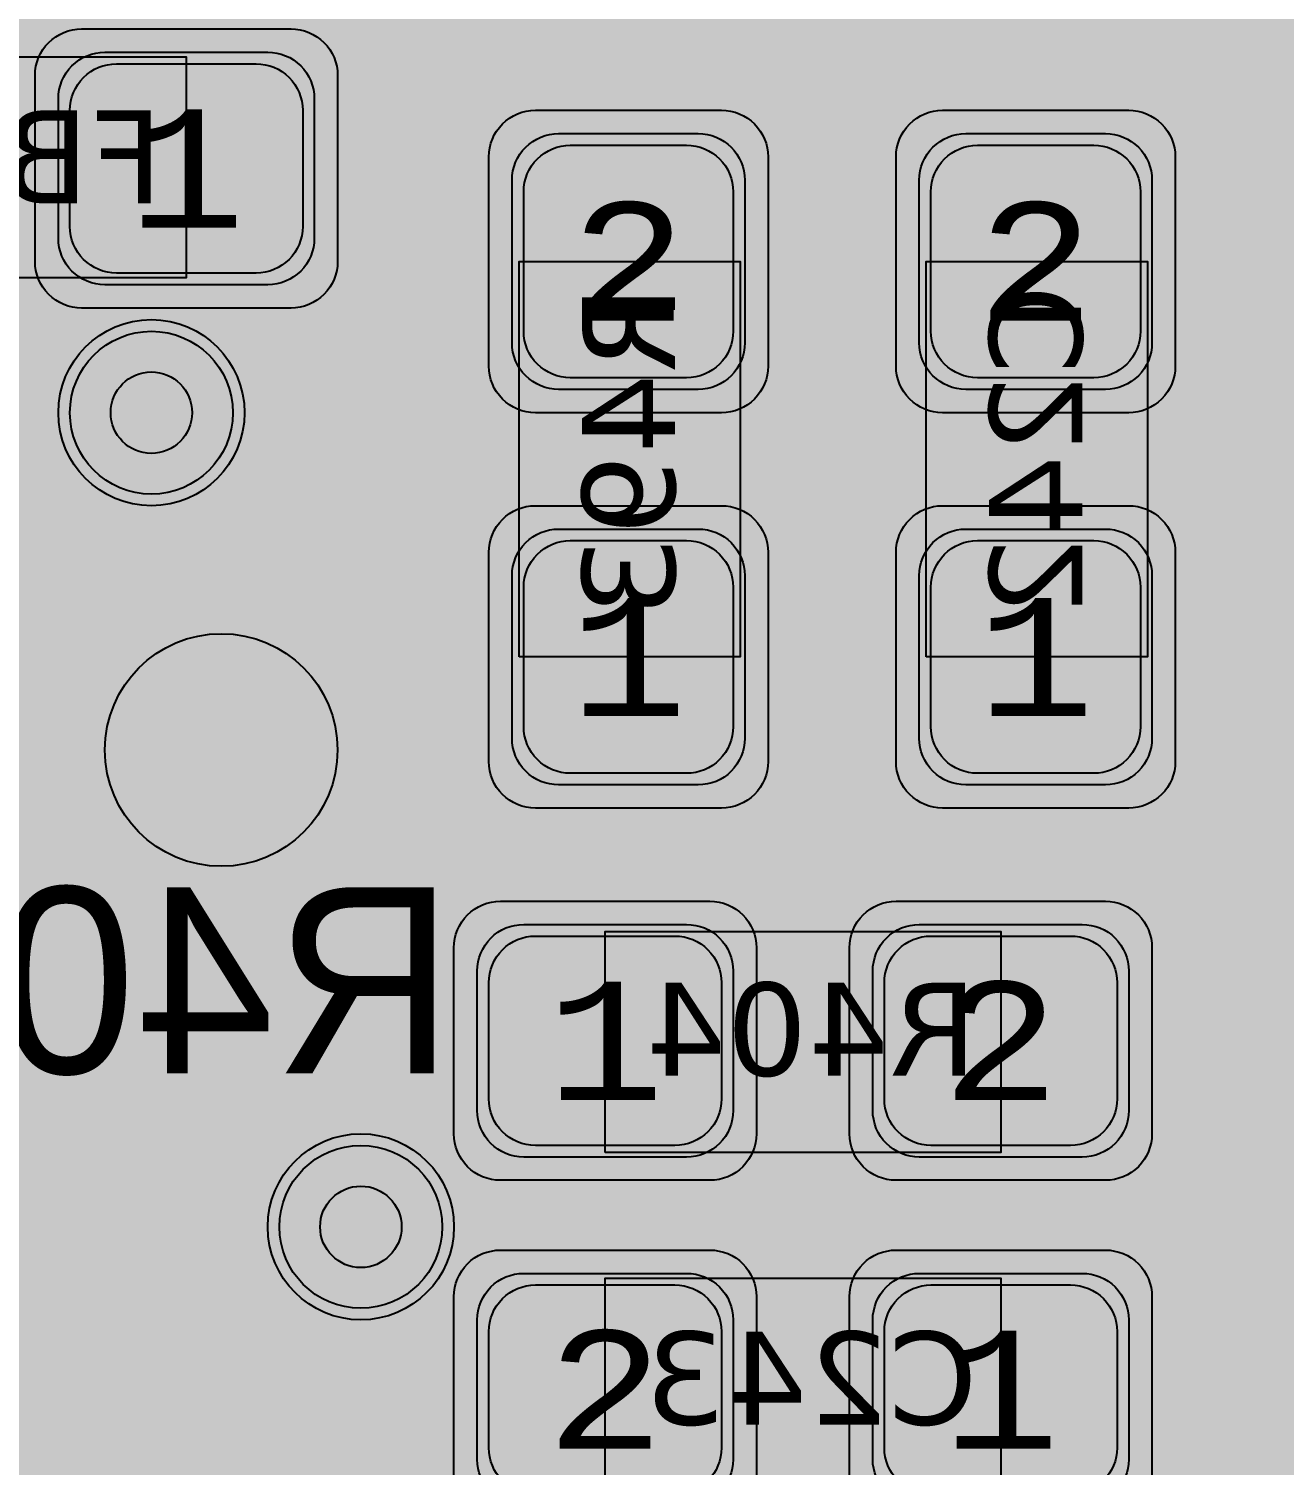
# Model space of a CAD drawing. Extents: x -28 to 199, y -61 to 255.
# Drawn here: x 86.17 to 91.57, y 74.18 to 80.35 of the extents above; entities that cross this region are included whole.
import ezdxf
from ezdxf.enums import TextEntityAlignment as Align

# ---------------------------------------------------------------- set-up
doc = ezdxf.new("R2010")
doc.units = 0
doc.header["$MEASUREMENT"] = 0
for name, color, linetype in [('ASSEMBLY_OUTLINES_BTM', 191, 'CONTINUOUS'), ('ASSEMBLY_PART_NUMBERS_BTM', 191, 'CONTINUOUS'), ('ASSEMBLY_REF_DES_BTM', 191, 'CONTINUOUS'), ('DRILL_DRAWING', 21, 'CONTINUOUS'), ('GENERATED_SILKSCREEN_BTM', 255, 'CONTINUOUS'), ('MOUNTING_HOLES_LAYER_2', 42, 'CONTINUOUS'), ('MOUNTING_HOLES_LAYER_3', 42, 'CONTINUOUS'), ('MOUNTING_HOLES_LAYER_BOT21', 42, 'CONTINUOUS'), ('MOUNTING_HOLES_LAYER_TOP', 42, 'CONTINUOUS'), ('PART_PADS_SMD_BTM', 10, 'CONTINUOUS'), ('PIN_NUMBERS_BTM', 8, 'CONTINUOUS'), ('PIN_NUMBERS_TOP', 8, 'CONTINUOUS'), ('PLACEMENT_OUTLINES_BTM', 222, 'CONTINUOUS'), ('PLANE_DATA_LAYER_2', 230, 'CONTINUOUS'), ('PLANE_DATA_LAYER_TOP', 150, 'CONTINUOUS'), ('PLANE_SHAPES_LAYER_2', 230, 'CONTINUOUS'), ('PLANE_SHAPES_LAYER_3', 81, 'CONTINUOUS'), ('PLANE_SHAPES_LAYER_TOP', 150, 'CONTINUOUS'), ('SILKSCREEN_OUTLINES_BTM', 211, 'CONTINUOUS'), ('SILKSCREEN_REF_DES_BTM', 211, 'CONTINUOUS'), ('SOLDERMASK_PADS_BTM', 12, 'CONTINUOUS'), ('SOLDERPASTE_PADS_BTM', 12, 'CONTINUOUS'), ('TRACES_LAYER_2', 230, 'CONTINUOUS'), ('TRACES_LAYER_3', 81, 'CONTINUOUS'), ('TRACES_LAYER_BOTTOM', 10, 'CONTINUOUS'), ('TRACES_LAYER_TOP', 150, 'CONTINUOUS'), ('VIA_HOLES_LAYER_2', 30, 'CONTINUOUS'), ('VIA_HOLES_LAYER_3', 30, 'CONTINUOUS'), ('VIA_HOLES_LAYER_BOTTOM', 30, 'CONTINUOUS'), ('VIA_HOLES_LAYER_TOP', 30, 'CONTINUOUS'), ('VIA_PADS_LAYER_2', 230, 'CONTINUOUS'), ('VIA_PADS_LAYER_3', 81, 'CONTINUOUS'), ('VIA_PADS_LAYER_BOTTOM', 10, 'CONTINUOUS'), ('VIA_PADS_LAYER_TOP', 150, 'CONTINUOUS')]:
    doc.layers.add(name, color=color, linetype=linetype)
doc.styles.add('COURIER_NEW', font='COUR.TTF')
doc.styles.add('VERDANA', font='verdana.TTF')
doc.styles.add('VERIBEST_GERBER_0', font='txt')

msp = doc.modelspace()

# ---------------------------------------------------------------- hatches: boundary and pattern name
at = {"layer": 'MOUNTING_HOLES_LAYER_2'}
h = msp.add_hatch(color=256, dxfattribs=at)
edge = h.paths.add_edge_path()
edge.add_arc((87, 77.25), 0.5, 0, 360)
at = {"layer": 'MOUNTING_HOLES_LAYER_3'}
h = msp.add_hatch(color=256, dxfattribs=at)
edge = h.paths.add_edge_path()
edge.add_arc((87, 77.25), 0.5, 0, 360)
at = {"layer": 'MOUNTING_HOLES_LAYER_BOT21'}
h = msp.add_hatch(color=256, dxfattribs=at)
edge = h.paths.add_edge_path()
edge.add_arc((87, 77.25), 0.5, 0, 360)
at = {"layer": 'MOUNTING_HOLES_LAYER_TOP'}
h = msp.add_hatch(color=256, dxfattribs=at)
edge = h.paths.add_edge_path()
edge.add_arc((87, 77.25), 0.5, 0, 360)
at = {"layer": 'PLANE_DATA_LAYER_2'}
h = msp.add_hatch(color=256, dxfattribs=at)
h.paths.add_polyline_path([(111.639386, 93.95127, -0.1989099556853327), (111.617068, 93.897389), (110.031218, 92.311539, 0.1989121882725064), (109.906738, 92.011019), (109.906738, 91.90619, -0.592844596937879), (109.789433, 91.842028, 1.8282439029785666), (109.789433, 90.157972, -0.592844596937879), (109.906738, 90.09381), (109.906738, 88.829232, -0.198909955685367), (109.88442, 88.775351), (102.97266, 81.863591, 0.1989121882725187), (102.84818, 81.563071), (102.84818, 78.538348, -0.198909955685367), (102.825862, 78.484467), (101.250364, 76.908969, 0.1989121882725187), (101.125884, 76.608449), (101.125884, 75.336465, -0.5703029996784453), (101.012992, 75.269681, 0.5276667493403452), (100.055574, 74.784939, -0.1650613667127375), (100.033909, 74.741015), (99.146447, 73.853553, 0.1989122151386141), (99, 73.5), (99, 72.741995, -0.1650596066755515), (98.984261, 72.695617, 2.0274174430282694), (100.015739, 72.695617, -0.1650596066755516), (100, 72.741995), (100, 73.261331, -0.198909955685367), (100.022318, 73.315212), (100.741015, 74.033909, -0.1650613667127375), (100.784939, 74.055574, 0.0931037485236969), (101.012992, 74.130319, -0.5703029996784453), (101.125884, 74.063535), (101.125884, 67.635487, -0.198909955685367), (101.103566, 67.581606), (100.35168, 66.82972, -0.0927980027103269), (100.32854, 66.813878, 0.2971955624522659), (100.075, 66.425), (100.075, 66.225514, -0.2050724899553829), (100.051391, 66.170372, 0.4983824485198513), (100.171145, 65.139327, -0.7646043133898563), (100.132593, 64.997399), (74.576238, 64.997399, 0.1989122151386141), (74.222685, 64.850952), (72.295012, 62.923279, -0.1989133663344686), (72.24113, 62.900961), (69.122923, 62.900962, -0.414213562373095), (69.046723, 62.977162), (69.046723, 62.977163, -0.198909955685367), (69.069041, 63.031044), (71.853553, 65.815556, 0.1989122151386141), (72, 66.169109), (72, 70.549985, -0.55704809274975), (72.110176, 70.618191, 0.5570493702510984), (73.05, 71.2, 0.164395562382805), (72.916764, 71.594278, -0.1643936938487014), (72.901145, 71.640499, -0.1859084505627683), (72.92083, 71.691612, 0.1859122141612032), (73.05, 72.027), (73.05, 77.658005, -0.1650596066755516), (73.065739, 77.704383, 0.1650618899018744), (73.2, 78.1), (73.2, 78.100001, 0.1570565797657362), (73.077834, 78.479331, -0.6110241620484899), (73.139712, 78.6), (77.158005, 78.6, -0.1650596066755515), (77.204383, 78.584261, 0.9460861613868947), (78.050212, 79.568838, -0.6755294696724176), (78.102991, 79.7), (98.358005, 79.7, -0.1650596066755135), (98.404383, 79.684261, 2.0274143239266316), (98.404383, 80.715739, -0.1650596066755135), (98.358005, 80.7), (71.50392, 80.7, 0.1989122151386119), (71.150367, 80.553553), (69.064505, 78.467691, 0.1989122151386141), (68.918058, 78.114138), (68.918058, 66.948579, -0.1989099556853327), (68.89574, 66.894698), (67.39836, 65.397318, -0.1989133663344827), (67.344478, 65.375), (57.755522, 65.375, -0.1989133663344686), (57.70164, 65.397318), (56.72904, 66.369918, -0.198909955685367), (56.706722, 66.423799), (56.706722, 66.4238, -0.414213562373095), (56.782922, 66.5), (66.499992, 66.5, 0.414213562373095), (66.5, 66.500008), (66.5, 76.9238, -0.414213562373095), (66.5762, 77), (67.999992, 77, 0.414213562373095), (68, 77.000008), (68, 81.9238, -0.414213562373095), (68.0762, 82), (69.3488, 82, -0.414213562373095), (69.425, 81.9238), (69.425, 81.909079, -0.3495987658072816), (69.365839, 81.834808, 8.831237411175119), (69.634161, 81.834808, -0.3495987658072816), (69.575, 81.909079), (69.575, 81.9238, -0.414213562373095), (69.6512, 82), (100.999992, 82, 0.414213562373095), (101, 82.000008), (101, 86.4238, -0.414213562373095), (101.0762, 86.5), (106.499992, 86.5, 0.414213562373095), (106.5, 86.500008), (106.5, 94.4238, -0.414213562373095), (106.5762, 94.5), (108.260758, 94.5, -0.5383921361414342), (108.330801, 94.393793, 1.5163124244314785), (110.169199, 94.393793, -0.5383921361414342), (110.239242, 94.5), (110.499992, 94.5, 0.414213562373095), (110.5, 94.500008), (110.5, 95.739044, -0.2079196410196224), (110.524215, 95.794757, 0.1212175613700714), (111.491284, 97.274874, -0.8440512326304462), (111.639386, 97.249644)], flags=0)
h.paths.add_polyline_path([(87.274828, 78.211493, -0.5146139053775535), (87.233256, 78.32833, 0.1533597477723908), (87.35, 78.699999), (87.35, 78.7, 0.9999999999999999), (86.05, 78.7, 0.2598022281735878), (86.358004, 78.147244, -0.5146160337574334), (86.366207, 78.023503, 0.224761227480322), (86, 77.25, 2.006747149790052)], flags=0)
h.paths.add_polyline_path([(86.94999999999999, 75.2, -0.9999999999999999), (88.25, 75.2, -0.9999999999999999)], flags=0)
h.paths.add_polyline_path([(89.715739, 66.745617, -0.1650596066755516), (89.7, 66.791995), (89.7, 68.1, 0.1989122151386193), (89.553553, 68.453553), (88.603553, 69.403553, 0.1989122151386141), (88.25, 69.55), (82.93867, 69.55, -0.1989133663344686), (82.884788, 69.572318), (81.666091, 70.791015, -0.1650613667127438), (81.644426, 70.834939, 0.2707216458238095), (81.242431, 71.353098, -0.8250798269733913), (81.270851, 71.5), (82.56133, 71.5, -0.1989133663344687), (82.615212, 71.477682), (83.033909, 71.058985, -0.1650613667127714), (83.055574, 71.015061, 0.3831023959034293), (83.715388, 70.450183, -0.2050740519560175), (83.771074, 70.427886), (83.904501, 70.294459, 0.1989121882725185), (84.205021, 70.169979), (87.132503, 70.169979, 0.1989121882725186), (87.433023, 70.294459), (87.80052, 70.661956, 0.1989121882725038), (87.925, 70.962476), (87.925, 73.074486, -0.2050724899553829), (87.948609, 73.129628, 0.205073207243116), (88.15, 73.6), (88.15, 73.600001, 0.5725534763456016), (87.18315, 74.167544, -0.469204314715276), (87.073798, 74.209735, 0.1155678738194116), (86.953553, 74.403554), (84.666091, 76.691015, -0.1650647080367479), (84.644426, 76.73494, 0.9365272391993913), (83.35, 76.650001), (83.35, 76.65, 0.3763303779115891), (83.915061, 76.005574, -0.1650613667127438), (83.958985, 75.983909), (86.077682, 73.865212, -0.198909955685367), (86.1, 73.811331), (86.1, 71.841995, -0.1650596066755515), (86.084261, 71.795617, 0.2783733841450632), (86.009621, 71.128059, -0.1083305038091832), (86.01661, 71.09618), (86.01661, 71.096179, -0.414213562373095), (85.94041, 71.019979), (84.42619, 71.019979, -0.414213562373095), (84.34999, 71.096179), (84.349991, 71.096579, 0.0013119298989691), (84.35, 71.09999), (84.35, 71.1, 0.3763303779115953), (83.784939, 71.744426, -0.1650613667127098), (83.741015, 71.766091), (83.153553, 72.353553, 0.1989122151386141), (82.8, 72.5), (78.73867, 72.5, -0.1989133663344686), (78.684788, 72.522318), (75.966091, 75.241015, -0.1650647080367891), (75.944426, 75.28494, 0.9365272391993824), (74.65, 75.200001), (74.65, 75.2, 0.3763303779115952), (75.215061, 74.555574, -0.1650613667127375), (75.258985, 74.533909), (78.146447, 71.646447, 0.1989122151386141), (78.5, 71.5), (80.729149, 71.5, -0.8250798269733916), (80.757569, 71.353098, 0.7714420829903725), (80.915061, 70.105574, -0.1650613667127438), (80.958985, 70.083909), (82.346447, 68.696447, 0.1989122151386193), (82.7, 68.55), (88.01133, 68.55, -0.1989133663344687), (88.065212, 68.527682), (88.677682, 67.915212, -0.1989099556853327), (88.7, 67.861331), (88.7, 66.791995, -0.1650596066755515), (88.684261, 66.745617, 2.0274174430282694)], flags=0)
h.paths.add_polyline_path([(96.504383, 69.284261, 2.0274143239266316), (96.504383, 70.315739, -0.1650596066755515), (96.458005, 70.3), (95.5, 70.3, 0.1989122151386141), (95.146447, 70.153553), (94.058985, 69.066091, -0.1650613667127438), (94.015061, 69.044426, 0.3763303779115945), (93.45, 68.4), (93.45, 68.399999, 0.9365272391993926), (94.744426, 68.31506, -0.1650647080367479), (94.766091, 68.358985), (95.684788, 69.277682, -0.1989133663344687), (95.73867, 69.3), (96.458005, 69.3, -0.1650596066755515)], flags=0)
h.paths.add_polyline_path([(103.35, 85.5, -0.9999999999999999), (104.65, 85.5, -0.9999999999999999)], flags=0)
at = {"layer": 'PLANE_DATA_LAYER_TOP'}
h = msp.add_hatch(color=256, dxfattribs=at)
h.paths.add_polyline_path([(111.75, 80.8262, -0.414213562373095), (111.6738, 80.75), (109.250008, 80.75, 0.414213562373095), (109.25, 80.749992), (109.25, 74.5762, -0.414213562373095), (109.1738, 74.5), (106.250008, 74.5, 0.414213562373095), (106.25, 74.499992), (106.25, 58.5762, -0.414213562373095), (106.1738, 58.5), (91.260998, 58.5, -0.8191892513055452), (91.231587, 58.646495, 4.980872284116067), (90.768413, 58.646495, -0.8191892513055452), (90.739002, 58.5), (85.627645, 58.5, -0.7052298689045091), (85.579454, 58.635226, 2.806069179206526), (84.820546, 58.635226, -0.7052298689045632), (84.772355, 58.5), (74.738091, 58.5, -0.414213562373095), (74.661891, 58.5762), (74.661891, 58.576202, -0.0845267741895575), (74.666185, 58.60142, 1.1846780877137952), (73.5, 58.8, 0.156168028646284), (73.611557, 58.451541, -0.1561673594429766), (73.625725, 58.407287), (73.625725, 58.407286, -0.1989099556853499), (73.603407, 58.353405), (71.05268, 55.802678, -0.4272207627312284), (70.942589, 55.805111, 1.0451882421740346), (70.094889, 54.957411, -0.2104215113746756), (70.11964, 54.901202), (70.11964, 54.901201, -0.1989099556853499), (70.097322, 54.84732), (67.846595, 52.596593, -0.3664644965078018), (67.748459, 52.588443, 0.6098299178732617), (66.8, 52.1, 0.156168028646284), (66.911557, 51.751541, -0.1561673594429766), (66.925725, 51.707287), (66.925725, 51.707286, -0.198909955685367), (66.903407, 51.653405), (58.272322, 43.02232, -0.1989133663344686), (58.21844, 43.000002), (57.651201, 43.000001, -0.414213562373095), (57.575001, 43.076201), (57.575001, 43.090922, -0.3495987658072757), (57.634162, 43.165193, 8.831212691112645), (57.365839, 43.165192, -0.3496059429713885), (57.425001, 43.090921), (57.425001, 43.0762, -0.414213562373095), (57.348801, 43), (57.250008, 43, 0.414213562373095), (57.25, 42.999992), (57.25, 32.000008, 0.414213562373095), (57.250008, 32), (62.4238, 32, -0.414213562373095), (62.5, 31.9238), (62.5, 21.3262, -0.414213562373095), (62.4238, 21.25), (54.8262, 21.25, -0.414213562373095), (54.75, 21.3262), (54.75, 58.249992, 0.414213562373095), (54.749992, 58.25), (41.0762, 58.25, -0.414213562373095), (41, 58.3262), (41, 64.999992, 0.414213562373095), (40.999992, 65), (35.5762, 65, -0.414213562373095), (35.5, 65.0762), (35.5, 77.6738, -0.414213562373095), (35.5762, 77.75), (37.9, 77.75), (41.644816, 77.749999, -0.097042777552727), (41.673572, 77.744365, 0.1959338524423953), (42.126428, 77.744365, -0.097042777552727), (42.155184, 77.749999), (43.1488, 77.749999, -0.414213562373095), (43.225, 77.673799), (43.225, 77.659079, -0.349598765807256), (43.165839, 77.584808, 8.831237411175364), (43.434161, 77.584808, -0.3495987658072816), (43.375, 77.659079), (43.375, 77.673799, -0.414213562373095), (43.4512, 77.749999), (48.75, 77.749998), (51.46844, 77.749998, -0.1989133663344687), (51.522322, 77.72768), (53.823515, 75.426487, -0.1989099556853327), (53.845833, 75.372606), (53.845833, 75.372605, -0.4447620489809358), (53.761786, 75.29681, 0.4328609731468924), (53.100478, 74.723943, -0.6908505378841184), (52.965252, 74.678868, 5.469559793701535), (53.099522, 74.276058, -0.690854296099147), (53.234748, 74.321132, 0.7057044927876465), (54.3, 74.699999), (54.3, 74.7, 0.0257956084643915), (54.29681, 74.761786, -0.0257922108060338), (54.296405, 74.769632), (54.296405, 74.769634, -0.6681819935815638), (54.426487, 74.823515), (54.47768, 74.772322, -0.198909955685367), (54.499998, 74.718441), (54.499998, 74.71844), (54.5, 66.500008, 0.414213562373095), (54.500008, 66.5), (58.539002, 66.5, -0.8191892513055452), (58.568413, 66.353505, 4.980872284116137), (59.031587, 66.353505, -0.8191892513055452), (59.060998, 66.5), (64.339002, 66.5, -0.8191892513054732), (64.368413, 66.353505, 4.980872284116205), (64.831587, 66.353505, -0.8191892513055452), (64.860998, 66.5), (66.499992, 66.5, 0.414213562373095), (66.5, 66.500008), (66.5, 69.639002, -0.819178711171439), (66.646495, 69.668413, 0.8191874026406359), (67.8, 69.899999), (67.8, 69.900001, 0.8191874026406359), (66.646495, 70.131587, -0.8191787111715169), (66.5, 70.160998), (66.5, 73.539002, -0.8191787111715169), (66.646495, 73.568413, 0.8191874026406359), (67.8, 73.799999), (67.8, 73.800001, 0.8191874026406268), (66.646495, 74.031587, -0.8191787111715887), (66.5, 74.060998), (66.5, 76.139002, -0.819178711171439), (66.646495, 76.168413, 0.6680589136901456), (67.755068, 76.172186, -0.6118675271671993), (67.890295, 76.183455, 2.2763893884955824), (68.127795, 77.0347, -0.3496070428872791), (68.034767, 77.053729), (68.017742, 77.074091, -0.1758758847909364), (68, 77.122969), (68, 81.006368, -0.5692974724252954), (68.112689, 81.073263, 0.3131902069108925), (68.793238, 81.146829, -0.5611690582058941), (68.917195, 81.107388, 1.7916596536806344), (69.634161, 81.834808, -0.3495987658072816), (69.575, 81.909079), (69.575, 81.9238, -0.414213562373095), (69.6512, 82), (70.406367, 82, -0.414213562373095), (70.482567, 81.9238), (70.482567, 81.923799, -0.125487114009819), (70.473263, 81.887311, 1.6845447419885715), (71.526737, 81.887311, -0.1254871140098189), (71.517433, 81.923799), (71.517433, 81.9238, -0.414213562373095), (71.593633, 82), (73.306367, 82, -0.414213562373095), (73.382567, 81.9238), (73.382567, 81.923799, -0.125487114009819), (73.373263, 81.887311, 1.6845447419885604), (74.426737, 81.887311, -0.1254871140098189), (74.417433, 81.923799), (74.417433, 81.9238, -0.414213562373095), (74.493633, 82), (79.206367, 82, -0.414213562373095), (79.282567, 81.9238), (79.282567, 81.923799, -0.125487114009819), (79.273263, 81.887311, 1.6845447419885715), (80.326737, 81.887311, -0.1254871140098189), (80.317433, 81.923799), (80.317433, 81.9238, -0.414213562373095), (80.393633, 82), (82.306367, 82, -0.414213562373095), (82.382567, 81.9238), (82.382567, 81.923799, -0.125487114009819), (82.373263, 81.887311, 1.6845447419885604), (83.426737, 81.887311, -0.1254871140098189), (83.417433, 81.923799), (83.417433, 81.9238, -0.414213562373095), (83.493633, 82), (84.906367, 82, -0.414213562373095), (84.982567, 81.9238), (84.982567, 81.923799, -0.125487114009819), (84.973263, 81.887311, 1.6845447419885715), (86.026737, 81.887311, -0.1254871140098189), (86.017433, 81.923799), (86.017433, 81.9238, -0.414213562373095), (86.093633, 82), (87.206367, 82, -0.414213562373095), (87.282567, 81.9238), (87.282567, 81.923799, -0.125487114009819), (87.273263, 81.887311, 1.6845447419885715), (88.326737, 81.887311, -0.1254871140098189), (88.317433, 81.923799), (88.317433, 81.9238, -0.414213562373095), (88.393633, 82), (89.506367, 82, -0.414213562373095), (89.582567, 81.9238), (89.582567, 81.923799, -0.125487114009819), (89.573263, 81.887311, 1.6845447419885604), (90.626737, 81.887311, -0.1254871140098189), (90.617433, 81.923799), (90.617433, 81.9238, -0.414213562373095), (90.693633, 82), (92.506367, 82, -0.414213562373095), (92.582567, 81.9238), (92.582567, 81.923799, -0.125487114009819), (92.573263, 81.887311, 1.6845447419885604), (93.626737, 81.887311, -0.1254871140098189), (93.617433, 81.923799), (93.617433, 81.9238, -0.414213562373095), (93.693633, 82), (95.006367, 82, -0.414213562373095), (95.082567, 81.9238), (95.082567, 81.923799, -0.125487114009819), (95.073263, 81.887311, 1.6845447419885604), (96.126737, 81.887311, -0.1254871140098189), (96.117433, 81.923799), (96.117433, 81.9238, -0.414213562373095), (96.193633, 82), (98.006367, 82, -0.414213562373095), (98.082567, 81.9238), (98.082567, 81.923799, -0.125487114009819), (98.073263, 81.887311, 1.6845447419885604), (99.126737, 81.887311, -0.1254871140098189), (99.117433, 81.923799), (99.117433, 81.9238, -0.414213562373095), (99.193633, 82), (100.999992, 82, 0.414213562373095), (101, 82.000008), (101, 83.506368, -0.5692974724252954), (101.112689, 83.573263, 1.6845419344154215), (101.112689, 84.626737, -0.5692974724253249), (101, 84.693632), (101, 85.506368, -0.5692974724252954), (101.112689, 85.573263, 0.7482378460620283), (101.926737, 86.387311, -0.1254871140098189), (101.917433, 86.423799), (101.917433, 86.4238, -0.414213562373095), (101.993633, 86.5), (106.499992, 86.5, 0.414213562373095), (106.5, 86.500008), (106.5, 87.806368, -0.5692974724253249), (106.612689, 87.873263, 1.6845419344154215), (106.612689, 88.926737, -0.5692974724252955), (106.5, 88.993632), (106.5, 93.406368, -0.5692974724252954), (106.612689, 93.473263, 0.5692943080699557), (107.5, 94), (107.5, 94.000001, 0.1709766412307431), (107.367539, 94.376043, -0.6297966940639971), (107.426916, 94.5), (108.260758, 94.5, -0.5383921361414342), (108.330801, 94.393793, 1.5163124244314785), (110.169199, 94.393793, -0.5383921361414342), (110.239242, 94.5), (110.4238, 94.5, -0.414213562373095), (110.5, 94.4238), (110.5, 88.264721, -0.1989099556853327), (110.477682, 88.21084), (109.188284, 86.921442, -0.2121765103082068), (109.130525, 86.899223, 0.840199213847622), (108.867796, 85.746754, -0.4719753211119933), (108.901602, 85.634066, 0.1487064000211908), (108.8, 85.300001), (108.8, 85.3, 0.9999999999999999), (110, 85.3, 0.0464115283870988), (109.989705, 85.410671, -0.0464145013318578), (109.988397, 85.424727), (109.988397, 85.424728, -0.4296417848251862), (110.068587, 85.500823, 0.138812761679958), (110.387311, 85.573263, -0.5692974724252954), (110.5, 85.506368), (110.5, 84.578893, -0.1989099556853327), (110.477682, 84.525012), (104.101988, 78.149318, -0.1989133663344686), (104.048106, 78.127), (95.48072, 78.127, 0.1989121654681736), (95.214141, 78.016579), (92.79688, 75.599318, -0.1989133663344686), (92.742998, 75.577), (88.101853, 75.577, -0.2121757463619588), (88.0453, 75.60213, 0.6867435445248404), (87, 75.200001), (87, 75.199999, 0.6867435445248404), (88.0453, 74.79787, -0.2121757463619228), (88.101853, 74.823), (92.93072, 74.823, 0.1989121654681668), (93.197299, 74.933421), (95.61456, 77.350682, -0.1989133663344687), (95.668442, 77.373), (104.235828, 77.373, 0.1989121654681737), (104.502407, 77.483421), (110.369918, 83.350932, -0.6681819935815638), (110.5, 83.297051), (110.5, 82.000008, 0.414213562373095), (110.500008, 82), (111.6738, 82, -0.414213562373095), (111.75, 81.9238)], flags=0)
h.paths.add_polyline_path([(37.9, 75.25, -0.9999999999999999), (39.1, 75.25, -0.9999999999999999)], flags=0)
h.paths.add_polyline_path([(37.9, 76.75, -0.9999999999999999), (39.1, 76.75, -0.9999999999999999)], flags=0)
h.paths.add_polyline_path([(41.9, 62.4, -0.9999999999999999), (43.1, 62.4, -0.9999999999999999)], flags=0)
h.paths.add_polyline_path([(43.1, 71.9, -0.9999999999999999), (44.300000000000004, 71.9, -0.9999999999999999)], flags=0)
h.paths.add_polyline_path([(49.6, 62.25, -0.9999999999999999), (50.800000000000004, 62.25, -0.9999999999999999)], flags=0)
h.paths.add_polyline_path([(49.8, 65.3, -0.9999999999999999), (51, 65.3, -0.9999999999999999)], flags=0)
h.paths.add_polyline_path([(48.75, 70.75, -0.9999999999999999), (51.75, 70.75, -0.9999999999999999)], flags=0)
h.paths.add_polyline_path([(53.1, 65.8, -0.9999999999999999), (54.300000000000004, 65.8, -0.9999999999999999)], flags=0)
h.paths.add_polyline_path([(53.1, 70, -0.9999999999999999), (54.300000000000004, 70, -0.9999999999999999)], flags=0)
h.paths.add_polyline_path([(56.199999999999996, 52.7, -0.9999999999999999), (57.4, 52.7, -0.9999999999999999)], flags=0)
h.paths.add_polyline_path([(56.6, 62.5, -0.9999999999999999), (57.800000000000004, 62.5, -0.9999999999999999)], flags=0)
h.paths.add_polyline_path([(57.449999999999996, 25.95, -0.9999999999999999), (58.65, 25.95, -0.9999999999999999)], flags=0)
h.paths.add_polyline_path([(58.25, 47.25, -0.9999999999999999), (61.25, 47.25, -0.9999999999999999)], flags=0)
h.paths.add_polyline_path([(60.1, 63.5, -0.9999999999999999), (61.300000000000004, 63.5, -0.9999999999999999)], flags=0)
h.paths.add_polyline_path([(61.9, 53.8, -0.9999999999999999), (63.1, 53.8, -0.9999999999999999)], flags=0)
h.paths.add_polyline_path([(63.99999999999999, 52, -0.9999999999999999), (65.19999999999999, 52, -0.9999999999999999)], flags=0)
h.paths.add_polyline_path([(65.10000000000001, 61.5, -0.9999999999999999), (66.3, 61.5, -0.9999999999999999)], flags=0)
h.paths.add_polyline_path([(65.30000000000001, 63.9, -0.9999999999999999), (66.5, 63.9, -0.9999999999999999)], flags=0)
h.paths.add_polyline_path([(66.60000000000001, 65.8, -0.9999999999999999), (67.8, 65.8, -0.9999999999999999)], flags=0)
h.paths.add_polyline_path([(67.4, 67.9, -0.9999999999999999), (68.6, 67.9, -0.9999999999999999)], flags=0)
h.paths.add_polyline_path([(70.9, 76.6, -0.9999999999999999), (72.1, 76.6, -0.9999999999999999)], flags=0)
h.paths.add_polyline_path([(71.80000000000001, 71.2, -0.9999999999999999), (73, 71.2, -0.9999999999999999)], flags=0)
h.paths.add_polyline_path([(71.95, 78.1, -0.9999999999999999), (73.14999999999999, 78.1, -0.9999999999999999)], flags=0)
h.paths.add_polyline_path([(73.60000000000001, 61.7, -0.9999999999999999), (74.8, 61.7, -0.9999999999999999)], flags=0)
h.paths.add_polyline_path([(74.7, 75.2, -0.9999999999999999), (75.89999999999999, 75.2, -0.9999999999999999)], flags=0)
h.paths.add_polyline_path([(77, 79.1, -0.9999999999999999), (78.19999999999999, 79.1, -0.9999999999999999)], flags=0)
h.paths.add_polyline_path([(80.4, 70.75, -0.9999999999999999), (81.6, 70.75, -0.9999999999999999)], flags=0)
h.paths.add_polyline_path([(81.711979, 59.850951, 3.11710032316846), (81.711979, 60.549049, -0.5142243253660422), (81.588021, 60.549049, 3.11710032316846), (81.588021, 59.850951, -0.5142243253660421)], flags=0)
h.paths.add_polyline_path([(83.10000000000001, 71.1, -0.9999999999999999), (84.3, 71.1, -0.9999999999999999)], flags=0)
h.paths.add_polyline_path([(83.4, 76.65, -0.9999999999999999), (84.6, 76.65, -0.9999999999999999)], flags=0)
h.paths.add_polyline_path([(84.9, 67.75, -0.9999999999999999), (86.1, 67.75, -0.9999999999999999)], flags=0)
h.paths.add_polyline_path([(85.10000000000001, 69.85, -0.9999999999999999), (86.3, 69.85, -0.9999999999999999)], flags=0)
h.paths.add_polyline_path([(86, 71.4, -0.9999999999999999), (87.19999999999999, 71.4, -0.9999999999999999)], flags=0)
h.paths.add_polyline_path([(87.226612, 78.223985, -0.5393332197642511), (87.182591, 78.343481, 2.6149685368234787), (86.398499, 78.181255, -0.2671722895712593), (86.436408, 78.115375), (86.436408, 78.115374, -0.237882998012536), (86.405508, 78.054101, 4.55071419752877)], flags=0)
h.paths.add_polyline_path([(86.9, 73.6, -0.9999999999999999), (88.1, 73.6, -0.9999999999999999)], flags=0)
h.paths.add_polyline_path([(87.10000000000001, 61.4, -0.9999999999999999), (88.3, 61.4, -0.9999999999999999)], flags=0)
h.paths.add_polyline_path([(88.60000000000001, 66.35, -0.9999999999999999), (89.8, 66.35, -0.9999999999999999)], flags=0)
h.paths.add_polyline_path([(88.60000000000001, 70.95, -0.9999999999999999), (89.8, 70.95, -0.9999999999999999)], flags=0)
h.paths.add_polyline_path([(90.2, 62.4, -0.9999999999999999), (91.39999999999999, 62.4, -0.9999999999999999)], flags=0)
h.paths.add_polyline_path([(91.9, 67.8, -0.9999999999999999), (93.1, 67.8, -0.9999999999999999)], flags=0)
h.paths.add_polyline_path([(93.10000000000001, 60.2, -0.9999999999999999), (94.3, 60.2, -0.9999999999999999)], flags=0)
h.paths.add_polyline_path([(93.5, 68.4, -0.9999999999999999), (94.69999999999999, 68.4, -0.9999999999999999)], flags=0)
h.paths.add_polyline_path([(94.60000000000001, 75.3, -0.9999999999999999), (95.8, 75.3, -0.9999999999999999)], flags=0)
h.paths.add_polyline_path([(94.7, 65.5, -0.9999999999999999), (95.89999999999999, 65.5, -0.9999999999999999)], flags=0)
h.paths.add_polyline_path([(95.5, 72.6, -0.9999999999999999), (96.69999999999999, 72.6, -0.9999999999999999)], flags=0)
h.paths.add_polyline_path([(96.10000000000001, 61.5, -0.9999999999999999), (97.3, 61.5, -0.9999999999999999)], flags=0)
h.paths.add_polyline_path([(96.30000000000001, 69.8, -0.9999999999999999), (97.5, 69.8, -0.9999999999999999)], flags=0)
h.paths.add_polyline_path([(96.30000000000001, 76.3, -0.9999999999999999), (97.5, 76.3, -0.9999999999999999)], flags=0)
h.paths.add_polyline_path([(98.2, 80.2, -0.9999999999999999), (99.39999999999999, 80.2, -0.9999999999999999)], flags=0)
h.paths.add_polyline_path([(98.9, 72.3, -0.9999999999999999), (100.1, 72.3, -0.9999999999999999)], flags=0)
h.paths.add_polyline_path([(100.10000000000001, 74.7, -0.9999999999999999), (101.3, 74.7, -0.9999999999999999)], flags=0)
h.paths.add_polyline_path([(101.165934, 65.501602, 0.5998704445959449), (102.1, 65.999999), (102.1, 66, 0.8187209481519998), (100.946754, 66.232204, -0.4719693884571701), (100.834066, 66.198398, 0.5430763090114091), (99.908776, 65.802249, -0.6512916037551323), (99.77355, 65.768443, 0.7140536735921964), (98.7, 65.4), (98.7, 65.399996, 0.917844148640831), (99.891224, 65.29775, -0.6512879159984512), (100.02645, 65.331557, 0.5735581643487523), (101.053246, 65.467796, -0.4719693884571702)], flags=0)
h.paths.add_polyline_path([(100.9, 79.2, -0.9999999999999999), (102.1, 79.2, -0.9999999999999999)], flags=0)
h.paths.add_polyline_path([(103.4, 85.5, -0.9999999999999999), (104.6, 85.5, -0.9999999999999999)], flags=0)
h.paths.add_polyline_path([(103.60000000000001, 79.7, -0.9999999999999999), (104.8, 79.7, -0.9999999999999999)], flags=0)
h.paths.add_polyline_path([(104.80000000000001, 71.9, -0.9999999999999999), (106, 71.9, -0.9999999999999999)], flags=0)
h.paths.add_polyline_path([(105.60000000000001, 81.8, -0.9999999999999999), (106.8, 81.8, -0.9999999999999999)], flags=0)
h.paths.add_polyline_path([(107.5, 83.9, -0.9999999999999999), (108.69999999999999, 83.9, -0.9999999999999999)], flags=0)
h.paths.add_polyline_path([(108.25, 91, -0.9999999999999999), (110.25, 91, -0.9999999999999999)], flags=0)
at = {"layer": 'PLANE_SHAPES_LAYER_2'}
msp.add_hatch(color=256, dxfattribs=at).paths.add_polyline_path([(111.75, 80.75), (110, 80.75), (110, 74), (106.25, 74), (106.25, 58.5), (74.75, 58.5), (67.25, 51), (67.25, 23.75), (56.5, 23.75), (56.5, 31.25), (63.5, 31.25), (63.5, 41.5), (56.5, 41.5), (56.5, 61), (40.75, 61), (40.75, 64.75), (37.25, 64.75), (37.25, 74.5), (35.25, 74.5), (35.25, 78.75), (50.5, 78.75), (54.5, 74.75), (54.5, 66.5), (66.5, 66.5), (66.5, 77), (68, 77), (68, 82), (101, 82), (101, 86.5), (106.5, 86.5), (106.5, 94.5), (110.5, 94.5), (110.5, 82), (111.75, 82)], flags=0)
at = {"layer": 'PLANE_SHAPES_LAYER_3'}
msp.add_hatch(color=256, dxfattribs=at).paths.add_polyline_path([(111.75, 80.75), (110, 80.75), (110, 74), (106.25, 74), (106.25, 58.5), (74.75, 58.5), (67.25, 51), (67.25, 23.75), (56.5, 23.75), (56.5, 31.25), (63.5, 31.25), (63.5, 41.5), (56.5, 41.5), (56.5, 61), (40.75, 61), (40.75, 64.75), (37.25, 64.75), (37.25, 74.5), (35.25, 74.5), (35.25, 78.75), (50.5, 78.75), (54.5, 74.75), (54.5, 66.5), (66.5, 66.5), (66.5, 77), (68, 77), (68, 82), (101, 82), (101, 86.5), (106.5, 86.5), (106.5, 94.5), (110.5, 94.5), (110.5, 82), (111.75, 82)], flags=0)
at = {"layer": 'PLANE_SHAPES_LAYER_TOP'}
msp.add_hatch(color=256, dxfattribs=at).paths.add_polyline_path([(111.75, 80.75), (109.25, 80.75), (109.25, 74.5), (106.25, 74.5), (106.25, 58.5), (59.5, 58.5), (59.5, 44.25), (58.25, 43), (54.75, 43), (54.75, 58.25), (41, 58.25), (41, 65), (35.5, 65), (35.5, 77.75), (51.5, 77.75), (54.5, 74.75), (54.5, 66.5), (66.5, 66.5), (66.5, 77), (68, 77), (68, 82), (101, 82), (101, 86.5), (106.5, 86.5), (106.5, 94.5), (110.5, 94.5), (110.5, 82), (111.75, 82)], flags=0)
at = {"layer": 'VIA_HOLES_LAYER_2'}
h = msp.add_hatch(color=256, dxfattribs=at)
edge = h.paths.add_edge_path()
edge.add_arc((86.7, 78.7), 0.175, 0, 360)
h = msp.add_hatch(color=256, dxfattribs=at)
edge = h.paths.add_edge_path()
edge.add_arc((87.6, 75.2), 0.175, 0, 360)
at = {"layer": 'VIA_HOLES_LAYER_3'}
h = msp.add_hatch(color=256, dxfattribs=at)
edge = h.paths.add_edge_path()
edge.add_arc((86.7, 78.7), 0.175, 0, 360)
h = msp.add_hatch(color=256, dxfattribs=at)
edge = h.paths.add_edge_path()
edge.add_arc((87.6, 75.2), 0.175, 0, 360)
at = {"layer": 'VIA_HOLES_LAYER_BOTTOM'}
h = msp.add_hatch(color=256, dxfattribs=at)
edge = h.paths.add_edge_path()
edge.add_arc((86.7, 78.7), 0.175, 0, 360)
h = msp.add_hatch(color=256, dxfattribs=at)
edge = h.paths.add_edge_path()
edge.add_arc((87.6, 75.2), 0.175, 0, 360)
at = {"layer": 'VIA_HOLES_LAYER_TOP'}
h = msp.add_hatch(color=256, dxfattribs=at)
edge = h.paths.add_edge_path()
edge.add_arc((86.7, 78.7), 0.175, 0, 360)
h = msp.add_hatch(color=256, dxfattribs=at)
edge = h.paths.add_edge_path()
edge.add_arc((87.6, 75.2), 0.175, 0, 360)

# ---------------------------------------------------------------- linework, layer by layer
at = {"layer": 'ASSEMBLY_OUTLINES_BTM'}
for points in [[(85.15, 79.28), (85.15, 80.23), (86.85, 80.23), (86.85, 79.28)], [(88.28, 77.65), (88.28, 79.35), (89.23, 79.35), (89.23, 77.65)], [(90.03, 77.65), (90.03, 79.35), (90.98, 79.35), (90.98, 77.65)], [(88.65, 75.52), (88.65, 76.47), (90.35, 76.47), (90.35, 75.52)], [(88.65, 74.03), (88.65, 74.98), (90.35, 74.98), (90.35, 74.03)]]:
    msp.add_lwpolyline(points, close=True, dxfattribs=at)
at = {"layer": 'GENERATED_SILKSCREEN_BTM', "const_width": 0.15}
for points in [[(90.64, 80.4444), (90.7496, 80.31), (90.7536, 80.3076), (90.7568, 80.3068), (90.7592, 80.3052), (90.7624, 80.3044), (90.872, 80.3044), (90.8744, 80.3052), (90.88, 80.3068), (90.884, 80.3076), (90.8856, 80.31), (91.3184, 80.8428)], [(91.2976, 80.8684), (90.864, 80.3364), (90.7704, 80.3364), (90.6696, 80.4612)], [(91.404, 80.8428), (91.404, 80.3204), (91.4056, 80.3148), (91.4088, 80.31), (91.4144, 80.3076), (91.4208, 80.3068), (91.4264, 80.3076), (91.432, 80.31), (91.4352, 80.3148), (91.4368, 80.3204), (91.4368, 80.8596)], [(88.4868, 80.6236), (88.4868, 80.354), (88.4876, 80.35), (88.4884, 80.3484), (88.4892, 80.346), (88.49, 80.3436), (88.5996, 80.2084), (88.6036, 80.206), (88.6068, 80.2052), (88.6092, 80.2036), (88.6124, 80.2028), (88.7772, 80.2028), (88.7796, 80.2036), (88.7852, 80.2052), (88.7892, 80.206), (88.7908, 80.2084), (88.8868, 80.326), (88.9828, 80.2084), (88.9844, 80.2076), (88.986, 80.206), (88.9868, 80.2052), (88.9884, 80.2052), (88.994, 80.2036), (88.9964, 80.2028), (89.1612, 80.2028), (89.1652, 80.2036), (89.1684, 80.2052), (89.1716, 80.206), (89.174, 80.2084), (89.2836, 80.3436), (89.2852, 80.3468), (89.286, 80.3476), (89.286, 80.35), (89.2868, 80.3508), (89.2868, 80.3516), (89.2868, 80.354), (89.2868, 80.6236)], [(88.8708, 80.4908), (88.8708, 80.358), (88.7692, 80.2348), (88.6204, 80.2348), (88.5196, 80.3596), (88.5196, 80.618)], [(89.254, 80.618), (89.254, 80.3596), (89.1532, 80.2348), (89.0044, 80.2348), (88.9028, 80.358), (88.9028, 80.4908)], [(86.3728, 76.5336), (86.2384, 76.6432), (86.2352, 76.644), (86.2336, 76.6448), (86.232, 76.6456), (86.2288, 76.6464), (85.9592, 76.6464)], [(87.0808, 76.1376), (86.6504, 76.5664), (86.6504, 76.1376), (87.0808, 76.1376)], [(87.3256, 76.3424), (87.3232, 76.344), (87.3224, 76.348), (87.3208, 76.352), (87.32, 76.356), (87.32, 76.5208), (87.3208, 76.5248), (87.3224, 76.5272), (87.3224, 76.5296), (87.3232, 76.5304), (87.3248, 76.5312), (87.3256, 76.5328), (87.4616, 76.6432), (87.4656, 76.6448), (87.4688, 76.6456), (87.472, 76.6464), (87.8752, 76.6464), (87.8824, 76.6448), (87.8872, 76.6408), (87.8912, 76.636), (87.8928, 76.6304), (87.8928, 75.8624), (87.8912, 75.856), (87.8872, 75.852), (87.8824, 75.8496), (87.8768, 75.8488), (87.8704, 75.8496), (87.8648, 75.852), (87.8608, 75.856), (87.8592, 75.8624), (87.8592, 76.2304), (87.4832, 76.2304), (87.352, 75.8576), (87.3488, 75.852), (87.3432, 75.8488), (87.3376, 75.848), (87.332, 75.8496), (87.3272, 75.852), (87.3232, 75.856), (87.3216, 75.8616), (87.3224, 75.868), (87.4536, 76.2408), (87.3256, 76.3424)], [(86.2744, 75.9192), (86.224, 75.8792), (85.9656, 75.8792), (85.8408, 75.98), (85.8408, 76.5128), (85.888, 76.5504), (86.2744, 75.9192)], [(86.3472, 76.5128), (86.3472, 75.98), (86.3, 75.94), (85.9128, 76.5712), (85.9656, 76.6136), (86.224, 76.6136), (86.3472, 76.5128)], [(86.6504, 75.8624), (86.6496, 75.856), (86.6456, 75.852), (86.64, 75.8496), (86.6344, 75.8488), (86.6288, 75.8496), (86.624, 75.852), (86.62, 75.856), (86.6184, 75.8624), (86.6184, 76.1048), (86.5808, 76.1048), (86.5752, 76.1064), (86.5704, 76.1096), (86.568, 76.1152), (86.5672, 76.1208), (86.568, 76.1272), (86.5704, 76.1328), (86.5752, 76.1368), (86.5808, 76.1376), (86.6184, 76.1376), (86.6184, 76.608), (86.6192, 76.612), (86.6216, 76.6152), (86.6248, 76.6184), (86.6288, 76.6208), (86.6336, 76.6224), (86.6384, 76.6232), (86.6424, 76.6224), (86.6464, 76.6192), (87.132, 76.1336), (87.1352, 76.1288), (87.1368, 76.124), (87.136, 76.1192), (87.1328, 76.1136), (87.1312, 76.1096), (87.128, 76.1072), (87.1248, 76.1056), (87.1208, 76.1048), (86.6504, 76.1048), (86.6504, 75.8624)], [(87.8592, 76.6136), (87.4768, 76.6136), (87.352, 76.5128), (87.352, 76.364), (87.4768, 76.2624), (87.8592, 76.2624), (87.8592, 76.6136)], [(85.9592, 75.8464), (86.2288, 75.8464), (86.232, 75.8472), (86.2352, 75.848), (86.2384, 75.8496), (86.3728, 75.9592), (86.3752, 75.9608), (86.376, 75.9616), (86.3776, 75.964), (86.3792, 75.9696), (86.38, 75.972), (86.38, 76.5208), (86.3792, 76.524), (86.3776, 76.5264), (86.3768, 76.5296), (86.3728, 76.5336)]]:
    msp.add_lwpolyline(points, dxfattribs=at)
for points in [[(86.292098, 80.230005, 1.22306e-05), (86.292089, 80.229995), (85.707911, 80.229995, 1.22306e-05), (85.707902, 80.230005), (86.292098, 80.230005)], [(86.283844, 79.279995), (85.716156, 79.279995, 1.1642e-05), (85.716164, 79.280005), (86.283836, 79.280005, 1.1642e-05), (86.283844, 79.279995)], [(89.230005, 78.207902, 1.22306e-05), (89.229995, 78.207911), (89.229995, 78.792089, 1.22306e-05), (89.230005, 78.792098), (89.230005, 78.207902)], [(90.980005, 78.207902, 1.22306e-05), (90.979995, 78.207911), (90.979995, 78.792089, 1.22306e-05), (90.980005, 78.792098), (90.980005, 78.207902)], [(88.280005, 78.216164, 1.1642e-05), (88.279995, 78.216156), (88.279995, 78.783844, 1.1642e-05), (88.280005, 78.783836), (88.280005, 78.216164)], [(90.030005, 78.216164, 1.1642e-05), (90.029995, 78.216156), (90.029995, 78.783844, 1.1642e-05), (90.030005, 78.783836), (90.030005, 78.216164)], [(89.783844, 76.470005, 1.1642e-05), (89.783836, 76.469995), (89.216164, 76.469995, 1.1642e-05), (89.216156, 76.470005), (89.783844, 76.470005)], [(89.792098, 75.519995), (89.207902, 75.519995, 1.22306e-05), (89.207911, 75.520005), (89.792089, 75.520005, 1.22306e-05), (89.792098, 75.519995)], [(89.792098, 74.980005, 1.22306e-05), (89.792089, 74.979995), (89.207911, 74.979995, 1.22306e-05), (89.207902, 74.980005), (89.792098, 74.980005)]]:
    msp.add_lwpolyline(points, format="xyb", dxfattribs=at)
at = {"layer": 'MOUNTING_HOLES_LAYER_2'}
msp.add_circle((87, 77.25), 0.5, dxfattribs=at)
at = {"layer": 'MOUNTING_HOLES_LAYER_3'}
msp.add_circle((87, 77.25), 0.5, dxfattribs=at)
at = {"layer": 'MOUNTING_HOLES_LAYER_BOT21'}
msp.add_circle((87, 77.25), 0.5, dxfattribs=at)
at = {"layer": 'MOUNTING_HOLES_LAYER_TOP'}
msp.add_circle((87, 77.25), 0.5, dxfattribs=at)
at = {"layer": 'PART_PADS_SMD_BTM'}
for points in [[(87.4, 79.45, -0.4142135624), (87.2, 79.25), (86.5, 79.25, -0.4142135624), (86.3, 79.45), (86.3, 80.05, -0.4142135624), (86.5, 80.25), (87.2, 80.25, -0.4142135624), (87.4, 80.05)], [(88.45, 78.8, -0.4142135624), (88.25, 79), (88.25, 79.7, -0.4142135624), (88.45, 79.9), (89.05, 79.9, -0.4142135624), (89.25, 79.7), (89.25, 79, -0.4142135624), (89.05, 78.8)], [(90.2, 78.8, -0.4142135624), (90, 79), (90, 79.7, -0.4142135624), (90.2, 79.9), (90.8, 79.9, -0.4142135624), (91, 79.7), (91, 79, -0.4142135624), (90.8, 78.8)], [(88.45, 77.1, -0.4142135624), (88.25, 77.3), (88.25, 78, -0.4142135624), (88.45, 78.2), (89.05, 78.2, -0.4142135624), (89.25, 78), (89.25, 77.3, -0.4142135624), (89.05, 77.1)], [(90.2, 77.1, -0.4142135624), (90, 77.3), (90, 78, -0.4142135624), (90.2, 78.2), (90.8, 78.2, -0.4142135624), (91, 78), (91, 77.3, -0.4142135624), (90.8, 77.1)], [(88.1, 76.3, -0.4142135624), (88.3, 76.5), (89, 76.5, -0.4142135624), (89.2, 76.3), (89.2, 75.7, -0.4142135624), (89, 75.5), (88.3, 75.5, -0.4142135624), (88.1, 75.7)], [(89.8, 76.3, -0.4142135624), (90, 76.5), (90.7, 76.5, -0.4142135624), (90.9, 76.3), (90.9, 75.7, -0.4142135624), (90.7, 75.5), (90, 75.5, -0.4142135624), (89.8, 75.7)], [(89.2, 74.2, -0.4142135624), (89, 74), (88.3, 74, -0.4142135624), (88.1, 74.2), (88.1, 74.8, -0.4142135624), (88.3, 75), (89, 75, -0.4142135624), (89.2, 74.8)], [(90.9, 74.2, -0.4142135624), (90.7, 74), (90, 74, -0.4142135624), (89.8, 74.2), (89.8, 74.8, -0.4142135624), (90, 75), (90.7, 75, -0.4142135624), (90.9, 74.8)]]:
    msp.add_lwpolyline(points, format="xyb", close=True, dxfattribs=at)
at = {"layer": 'PLACEMENT_OUTLINES_BTM'}
for points in [[(85.15, 79.28), (85.15, 80.23), (86.85, 80.23), (86.85, 79.28)], [(88.28, 77.65), (88.28, 79.35), (89.23, 79.35), (89.23, 77.65)], [(90.03, 77.65), (90.03, 79.35), (90.98, 79.35), (90.98, 77.65)], [(88.65, 75.52), (88.65, 76.47), (90.35, 76.47), (90.35, 75.52)], [(88.65, 74.03), (88.65, 74.98), (90.35, 74.98), (90.35, 74.03)]]:
    msp.add_lwpolyline(points, close=True, dxfattribs=at)
at = {"layer": 'SILKSCREEN_OUTLINES_BTM'}
for points in [[(85.15, 79.28), (85.15, 80.23), (86.85, 80.23), (86.85, 79.28)], [(88.28, 77.65), (88.28, 79.35), (89.23, 79.35), (89.23, 77.65)], [(90.03, 77.65), (90.03, 79.35), (90.98, 79.35), (90.98, 77.65)], [(88.65, 75.52), (88.65, 76.47), (90.35, 76.47), (90.35, 75.52)], [(88.65, 74.03), (88.65, 74.98), (90.35, 74.98), (90.35, 74.03)]]:
    msp.add_lwpolyline(points, close=True, dxfattribs=at)
at = {"layer": 'SOLDERMASK_PADS_BTM'}
for points in [[(87.5, 79.35, -0.4142135624), (87.3, 79.15), (86.4, 79.15, -0.4142135624), (86.2, 79.35), (86.2, 80.15, -0.4142135624), (86.4, 80.35), (87.3, 80.35, -0.4142135624), (87.5, 80.15)], [(88.35, 78.7, -0.4142135624), (88.15, 78.9), (88.15, 79.8, -0.4142135624), (88.35, 80), (89.15, 80, -0.4142135624), (89.35, 79.8), (89.35, 78.9, -0.4142135624), (89.15, 78.7)], [(90.1, 78.7, -0.4142135624), (89.9, 78.9), (89.9, 79.8, -0.4142135624), (90.1, 80), (90.9, 80, -0.4142135624), (91.1, 79.8), (91.1, 78.9, -0.4142135624), (90.9, 78.7)], [(88.35, 77, -0.4142135624), (88.15, 77.2), (88.15, 78.1, -0.4142135624), (88.35, 78.3), (89.15, 78.3, -0.4142135624), (89.35, 78.1), (89.35, 77.2, -0.4142135624), (89.15, 77)], [(90.1, 77, -0.4142135624), (89.9, 77.2), (89.9, 78.1, -0.4142135624), (90.1, 78.3), (90.9, 78.3, -0.4142135624), (91.1, 78.1), (91.1, 77.2, -0.4142135624), (90.9, 77)], [(88, 76.4, -0.4142135624), (88.2, 76.6), (89.1, 76.6, -0.4142135624), (89.3, 76.4), (89.3, 75.6, -0.4142135624), (89.1, 75.4), (88.2, 75.4, -0.4142135624), (88, 75.6)], [(89.7, 76.4, -0.4142135624), (89.9, 76.6), (90.8, 76.6, -0.4142135624), (91, 76.4), (91, 75.6, -0.4142135624), (90.8, 75.4), (89.9, 75.4, -0.4142135624), (89.7, 75.6)], [(89.3, 74.1, -0.4142135624), (89.1, 73.9), (88.2, 73.9, -0.4142135624), (88, 74.1), (88, 74.9, -0.4142135624), (88.2, 75.1), (89.1, 75.1, -0.4142135624), (89.3, 74.9)], [(91, 74.1, -0.4142135624), (90.8, 73.9), (89.9, 73.9, -0.4142135624), (89.7, 74.1), (89.7, 74.9, -0.4142135624), (89.9, 75.1), (90.8, 75.1, -0.4142135624), (91, 74.9)]]:
    msp.add_lwpolyline(points, format="xyb", close=True, dxfattribs=at)
at = {"layer": 'SOLDERPASTE_PADS_BTM'}
for points in [[(87.35, 79.5, -0.4142135624), (87.15, 79.3), (86.55, 79.3, -0.4142135624), (86.35, 79.5), (86.35, 80, -0.4142135624), (86.55, 80.2), (87.15, 80.2, -0.4142135624), (87.35, 80)], [(88.5, 78.85, -0.4142135624), (88.3, 79.05), (88.3, 79.65, -0.4142135624), (88.5, 79.85), (89, 79.85, -0.4142135624), (89.2, 79.65), (89.2, 79.05, -0.4142135624), (89, 78.85)], [(90.25, 78.85, -0.4142135624), (90.05, 79.05), (90.05, 79.65, -0.4142135624), (90.25, 79.85), (90.75, 79.85, -0.4142135624), (90.95, 79.65), (90.95, 79.05, -0.4142135624), (90.75, 78.85)], [(88.5, 77.15, -0.4142135624), (88.3, 77.35), (88.3, 77.95, -0.4142135624), (88.5, 78.15), (89, 78.15, -0.4142135624), (89.2, 77.95), (89.2, 77.35, -0.4142135624), (89, 77.15)], [(90.25, 77.15, -0.4142135624), (90.05, 77.35), (90.05, 77.95, -0.4142135624), (90.25, 78.15), (90.75, 78.15, -0.4142135624), (90.95, 77.95), (90.95, 77.35, -0.4142135624), (90.75, 77.15)], [(88.15, 76.25, -0.4142135624), (88.35, 76.45), (88.95, 76.45, -0.4142135624), (89.15, 76.25), (89.15, 75.75, -0.4142135624), (88.95, 75.55), (88.35, 75.55, -0.4142135624), (88.15, 75.75)], [(89.85, 76.25, -0.4142135624), (90.05, 76.45), (90.65, 76.45, -0.4142135624), (90.85, 76.25), (90.85, 75.75, -0.4142135624), (90.65, 75.55), (90.05, 75.55, -0.4142135624), (89.85, 75.75)], [(89.15, 74.25, -0.4142135624), (88.95, 74.05), (88.35, 74.05, -0.4142135624), (88.15, 74.25), (88.15, 74.75, -0.4142135624), (88.35, 74.95), (88.95, 74.95, -0.4142135624), (89.15, 74.75)], [(90.85, 74.25, -0.4142135624), (90.65, 74.05), (90.05, 74.05, -0.4142135624), (89.85, 74.25), (89.85, 74.75, -0.4142135624), (90.05, 74.95), (90.65, 74.95, -0.4142135624), (90.85, 74.75)]]:
    msp.add_lwpolyline(points, format="xyb", close=True, dxfattribs=at)
at = {"layer": 'TRACES_LAYER_2', "const_width": 0.5}
for points in [[(98.8, 80.2), (71.50392, 80.2), (69.418058, 78.114138), (69.418058, 66.70991), (67.583148, 64.875), (57.516852, 64.875), (52.5, 69.891852), (52.5, 74.3)], [(84, 76.65), (86.6, 74.05), (86.6, 71.4)]]:
    msp.add_lwpolyline(points, dxfattribs=at)
at = {"layer": 'TRACES_LAYER_3'}
for points, const_width in [([(127.9, 83.2), (127.9, 83.101604), (126.596193, 81.797797), (118.137833, 81.797797), (116.685958, 80.345922), (107.991564, 80.345922), (105.906374, 78.260732), (94.295933, 78.260732), (93.049513, 79.507152), (78.807152, 79.507152), (78.4, 79.1), (77.6, 79.1)], 0.5), ([(108.337896, 79.529345), (106.197309, 77.388758), (93.446311, 77.388758), (92.135069, 78.7), (86.7, 78.7)], 0.75)]:
    msp.add_lwpolyline(points, dxfattribs=dict(at, const_width=const_width))
at = {"layer": 'TRACES_LAYER_BOTTOM', "const_width": 0.35}
for points in [[(86.7, 78.7), (86.85, 78.85), (86.85, 79.75)], [(90.5, 79.35), (91.473, 79.35), (91.723, 79.6), (92.3, 79.6)], [(88.75, 79.35), (90.5, 79.35)], [(90.5, 77.65), (91.277, 77.65), (91.948008, 78.321008), (93.605992, 78.321008), (94.2, 77.727), (94.2, 76.9)], [(88.65, 76), (88.65, 76.777), (88.696, 76.823), (88.75, 76.823), (88.75, 77.65)], [(90.5, 77.65), (90.5, 76.823), (90.396, 76.823), (90.35, 76.777), (90.35, 76)], [(87.6, 75.2), (87.6, 75.824724), (87.775276, 76), (88.65, 76)], [(90.35, 76), (90.35, 74.5)], [(92.4, 75.25), (91.652409, 75.25), (91.472804, 75.070395), (91.472804, 68.686368), (90.586436, 67.8), (89.25, 67.8)], [(88.65, 74.5), (87.775276, 74.5), (87.6, 74.675276), (87.6, 75.2)], [(90.35, 74.5), (90.35, 72.75)]]:
    msp.add_lwpolyline(points, dxfattribs=at)
at = {"layer": 'TRACES_LAYER_TOP', "const_width": 0.254}
msp.add_lwpolyline([(118.5, 119.15), (118.5, 119.1), (112.779998, 113.379998), (112.779998, 109.001757), (112.189847, 108.411606), (112.189847, 93.575107), (112.189572, 93.574832), (112.189572, 93.554674), (111.332993, 92.698095), (111.332993, 84.847165), (104.235828, 77.75), (95.48072, 77.75), (92.93072, 75.2), (87.6, 75.2)], dxfattribs=at)
at = {"layer": 'VIA_HOLES_LAYER_2'}
for centre in [(86.7, 78.7), (87.6, 75.2)]:
    msp.add_circle(centre, 0.175, dxfattribs=at)
at = {"layer": 'VIA_HOLES_LAYER_3'}
for centre in [(86.7, 78.7), (87.6, 75.2)]:
    msp.add_circle(centre, 0.175, dxfattribs=at)
at = {"layer": 'VIA_HOLES_LAYER_BOTTOM'}
for centre in [(86.7, 78.7), (87.6, 75.2)]:
    msp.add_circle(centre, 0.175, dxfattribs=at)
at = {"layer": 'VIA_HOLES_LAYER_TOP'}
for centre in [(86.7, 78.7), (87.6, 75.2)]:
    msp.add_circle(centre, 0.175, dxfattribs=at)
at = {"layer": 'VIA_PADS_LAYER_2'}
for centre in [(86.7, 78.7), (87.6, 75.2)]:
    msp.add_circle(centre, 0.4, dxfattribs=at)
at = {"layer": 'VIA_PADS_LAYER_3'}
for centre in [(86.7, 78.7), (87.6, 75.2)]:
    msp.add_circle(centre, 0.4, dxfattribs=at)
at = {"layer": 'VIA_PADS_LAYER_BOTTOM'}
for centre in [(86.7, 78.7), (87.6, 75.2)]:
    msp.add_circle(centre, 0.35, dxfattribs=at)
at = {"layer": 'VIA_PADS_LAYER_TOP'}
for centre in [(86.7, 78.7), (87.6, 75.2)]:
    msp.add_circle(centre, 0.35, dxfattribs=at)

# ---------------------------------------------------------------- texts
at = {"layer": 'ASSEMBLY_PART_NUMBERS_BTM', "style": 'VERIBEST_GERBER_0', "text_generation_flag": 2}
for s, p in [('C3216X7R1H334M160AA', (85.71, 111)), ('CL10C010BB8NNNC', (87.96, 78.5)), ('ERJ-3EKF2000V', (86.21, 78.5))]:
    msp.add_text(s, height=2.032, rotation=90, dxfattribs=at).set_placement(p, align=Align.TOP_LEFT)
for s, p in [('LMH6642MF/NOPB', (93.25, 80.79)), ('ADG736BRMZ-REEL7', (101.25, 80.54)), ('ERJ-3EKF10R0V', (110.5, 78.96)), ('ERJ-3EKF2052V', (89.5, 78.54)), ('MMZ1608A182B', (94.25, 76.04)), ('ERJ-3EKF10R0V', (94.25, 74.29))]:
    msp.add_text(s, height=2.032, dxfattribs=at).set_placement(p, align=Align.TOP_LEFT)
at = {"layer": 'ASSEMBLY_REF_DES_BTM', "style": 'VERDANA', "text_generation_flag": 2}
for s, p in [('FB33', (86.75, 80)), ('R404', (90.25, 76.25)), ('C243', (90.25, 74.75))]:
    msp.add_text(s, height=0.4, dxfattribs=at).set_placement(p, align=Align.TOP_LEFT)
for s, p in [('R493', (88.55, 79.25)), ('C242', (90.3, 79.25))]:
    msp.add_text(s, height=0.4, rotation=90, dxfattribs=at).set_placement(p, align=Align.TOP_LEFT)
at = {"layer": 'DRILL_DRAWING', "style": 'VERIBEST_GERBER_0'}
for s, p in [('A', (86.7, 78.7)), ('T', (87, 77.25)), ('A', (87.6, 75.2)), ('A', (87.5, 73.6))]:
    msp.add_text(s, height=2, dxfattribs=at).set_placement(p, align=Align.MIDDLE_CENTER)
at = {"layer": 'PIN_NUMBERS_BTM', "style": 'COURIER_NEW'}
for s, p in [('1', (86.85, 79.75)), ('2', (88.75, 79.35)), ('2', (90.5, 79.35)), ('1', (88.75, 77.65)), ('1', (90.5, 77.65)), ('1', (88.65, 76)), ('2', (90.35, 76)), ('2', (88.65, 74.5)), ('1', (90.35, 74.5))]:
    msp.add_text(s, height=0.508, dxfattribs=at).set_placement(p, align=Align.MIDDLE_CENTER)
at = {"layer": 'PIN_NUMBERS_TOP', "style": 'COURIER_NEW'}
for s, p in [('1', (86.85, 79.75)), ('2', (88.75, 79.35)), ('2', (90.5, 79.35)), ('1', (88.75, 77.65)), ('1', (90.5, 77.65)), ('1', (88.65, 76)), ('2', (90.35, 76)), ('2', (88.65, 74.5)), ('1', (90.35, 74.5))]:
    msp.add_text(s, height=0.508, dxfattribs=at).set_placement(p, align=Align.MIDDLE_CENTER)
at = {"layer": 'SILKSCREEN_REF_DES_BTM', "style": 'VERIBEST_GERBER_0', "text_generation_flag": 2}
msp.add_text('R404', height=0.8, dxfattribs=at).set_placement((88, 76.66), align=Align.TOP_LEFT)

doc.saveas('drawing.dxf')
